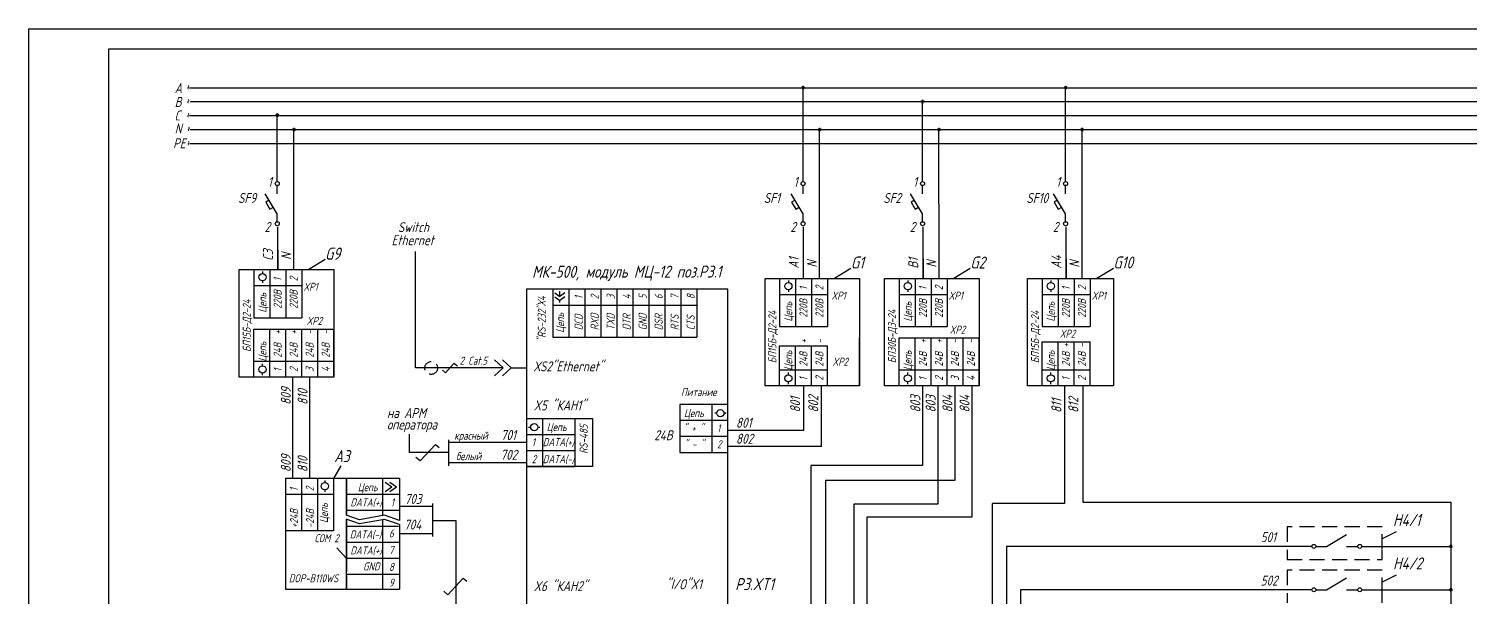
# Model space of a CAD drawing. Header units: millimetres. Extents: x 1283 to 2754, y -38 to 739.
# Drawn here: x 1348.1 to 1708.3, y 245.5 to 387.5 of the extents above; entities that cross this region are included whole.
import ezdxf

# ---------------------------------------------------------------- set-up
doc = ezdxf.new("R2010")
doc.units = ezdxf.units.MM
doc.linetypes.add('HIDDEN', pattern=[0.375, 0.25, -0.125])
doc.layers.add('MAIN', color=7, linetype='Continuous', lineweight=50)
doc.layers.add('АСУТП', color=7, linetype='Continuous')
doc.styles.add('GOST тип А', font='GOST_A.TTF', dxfattribs={"oblique": 15})
doc.styles.add('ROMANC', font='GOST_A.TTF', dxfattribs={"height": 2.5})
doc.styles.get("Standard").update_dxf_attribs({"font": 'GOST_A.TTF', "oblique": 15})
doc.styles.add('АСУТП', font='GOST_A.TTF', dxfattribs={"oblique": 15})

msp = doc.modelspace()

# ---------------------------------------------------------------- linework, layer by layer
at = {"color": 7, "linetype": 'Continuous'}
for p, q in [((1348.09, 387.5), (1942.71, 387.5)), ((1348.09, -33.09), (1348.09, 387.5)), ((1607.16, 349.32), (1607.16, 372.8)), ((1571.41, 349.32), (1571.41, 369.31)), ((1414.3, 327.34), (1414.35, 362.34)), ((1545.69, 325.12), (1545.67, 362.32)), ((1575.54, 325.12), (1575.51, 362.32)), ((1611.29, 325.12), (1611.26, 362.32)), ((1410.22, 338.04), (1410.22, 327.34)), ((1541.61, 338.04), (1541.61, 325.12)), ((1571.45, 338.04), (1571.45, 325.12)), ((1607.2, 338.04), (1607.2, 325.12)), ((1410.3, 332.23), (1410.3, 327.34)), ((1414.3, 327.34), (1414.3, 332.23)), ((1571.54, 330.01), (1571.54, 325.12)), ((1575.54, 325.12), (1575.54, 330.01)), ((1607.29, 330.01), (1607.29, 325.12)), ((1611.29, 325.12), (1611.29, 330.01)), ((1541.69, 298.29), (1541.69, 287.16)), ((1546.19, 283.16), (1546.19, 298.29))]:
    msp.add_line(p, q, dxfattribs=at)
at = {"color": 7}
for p, q in [((1348.09, -33.09), (1348.09, 387.5)), ((1348.09, 387.5), (1905.17, 387.5)), ((1454.26, 303.86), (1452.22, 301.6)), ((1455.21, 303.21), (1454.26, 303.86)), ((1472.65, 302.76), (1468.55, 302.76)), ((1414.1, 275.09), (1414.1, 300.51)), ((1418.31, 275.09), (1418.31, 300.51)), ((1452.22, 301.6), (1451.49, 302.26)), ((1571.41, 298.32), (1571.41, 278.39)), ((1575.23, 298.32), (1575.23, 286.5)), ((1579.48, 298.32), (1579.48, 274.69)), ((1583.76, 298.32), (1583.76, 290.13)), ((1583.76, 290.13), (1583.76, 265.5)), ((1541.69, 287.16), (1522.79, 287.16)), ((1575.23, 286.5), (1575.23, 268.75)), ((1449.7, 283.69), (1445.86, 279.55)), ((1449.7, 283.69), (1450.59, 282.94)), ((1546.19, 283.16), (1522.79, 283.16)), ((1426.03, 278.31), (1424.25, 275.14)), ((1445.86, 279.55), (1444.83, 280.43)), ((1571.41, 278.39), (1543.5, 278.39)), ((1543.5, 278.39), (1543.5, 66.91)), ((1579.48, 274.69), (1547.17, 274.69)), ((1547.17, 274.69), (1547.17, 102.37)), ((1606.92, 268.95), (1588.91, 268.95)), ((1588.91, 170.86), (1588.91, 268.95)), ((1611.46, 269.27), (1703.45, 269.27)), ((1703.45, 269.27), (1703.45, 194.31)), ((1672.34, 258.21), (1677.34, 261.21)), ((1686.39, 260.2), (1689.86, 261.94)), ((1427.44, 255.14), (1425.08, 257.87)), ((1592.41, 258.25), (1668.7, 258.25)), ((1592.41, 258.25), (1592.41, 203.48)), ((1669.7, 258.21), (1672.34, 258.21)), ((1677.34, 258.21), (1680.17, 258.21)), ((1681.17, 258.21), (1703.44, 258.21)), ((1440.71, 251.14), (1427.44, 251.14)), ((1456.65, 250.28), (1452.81, 246.14)), ((1456.65, 250.28), (1457.54, 249.54)), ((1672.34, 247.36), (1677.34, 250.36)), ((1686.39, 249.35), (1689.86, 251.09)), ((1452.81, 246.14), (1451.78, 247.03)), ((1595.95, 199.51), (1595.95, 247.4)), ((1595.95, 247.4), (1668.7, 247.4)), ((1669.7, 247.36), (1672.34, 247.36)), ((1677.34, 247.36), (1680.17, 247.36)), ((1681.17, 247.36), (1703.44, 247.36))]:
    msp.add_line(p, q, dxfattribs=at)
at = {"color": 7, "linetype": 'Continuous', "lineweight": 30}
for p, q in [((1368.09, 382.5), (1937.71, 382.5)), ((1368.09, -28.09), (1368.09, 382.5)), ((1400.68, 300.51), (1400.68, 327.34)), ((1400.68, 327.34), (1424.3, 327.34)), ((1424.3, 327.34), (1424.3, 300.51)), ((1532.07, 298.29), (1532.07, 325.12)), ((1532.07, 325.12), (1555.69, 325.12)), ((1555.69, 325.12), (1555.69, 298.29)), ((1561.91, 298.29), (1561.91, 325.12)), ((1561.91, 325.12), (1585.54, 325.12)), ((1585.54, 325.12), (1585.54, 298.29)), ((1597.66, 298.29), (1597.66, 325.12)), ((1597.66, 325.12), (1619.15, 325.12)), ((1619.15, 325.12), (1619.15, 298.29)), ((1424.3, 300.51), (1400.68, 300.51)), ((1555.69, 298.29), (1532.07, 298.29)), ((1585.54, 298.29), (1561.91, 298.29)), ((1619.15, 298.29), (1597.66, 298.29))]:
    msp.add_line(p, q, dxfattribs=at)
at = {"linetype": 'Continuous'}
msp.add_line((1541.57, 349.32), (1541.57, 372.8), dxfattribs=at)
for p, q in [((1410.18, 349.32), (1410.18, 365.93)), ((1444.68, 302.77), (1444.68, 331.87)), ((1575.23, 268.75), (1554.25, 268.75)), ((1554.25, 268.75), (1554.25, 232.25)), ((1583.76, 265.5), (1557.5, 265.5)), ((1557.5, 265.5), (1557.5, 248.5)), ((1557.5, 248.5), (1557.5, 232.75))]:
    msp.add_line(p, q)
at = {"lineweight": 30}
for p, q in [((1410.18, 341.32), (1407.18, 346.32)), ((1410.18, 346.32), (1410.18, 348.32)), ((1541.57, 341.32), (1538.57, 346.32)), ((1541.57, 346.32), (1541.57, 348.32)), ((1408.17, 344.68), (1407.31, 344.16)), ((1407.31, 344.16), (1408.34, 342.45)), ((1408.34, 342.45), (1409.19, 342.96)), ((1539.56, 344.68), (1538.7, 344.16)), ((1538.7, 344.16), (1539.73, 342.45)), ((1539.73, 342.45), (1540.59, 342.96)), ((1410.18, 339.32), (1410.18, 341.32)), ((1541.57, 339.32), (1541.57, 341.32)), ((1454.79, 264.69), (1454.79, 236.81))]:
    msp.add_line(p, q, dxfattribs=at)
at = {"color": 7, "lineweight": 30}
for p, q in [((1571.41, 341.32), (1568.41, 346.32)), ((1571.41, 346.32), (1571.41, 348.32)), ((1607.16, 341.32), (1604.16, 346.32)), ((1607.16, 346.32), (1607.16, 348.32)), ((1569.4, 344.68), (1568.54, 344.16)), ((1568.54, 344.16), (1569.57, 342.45)), ((1569.57, 342.45), (1570.43, 342.96)), ((1605.15, 344.68), (1604.29, 344.16)), ((1604.29, 344.16), (1605.32, 342.45)), ((1605.32, 342.45), (1606.18, 342.96)), ((1571.41, 339.32), (1571.41, 341.32)), ((1607.16, 339.32), (1607.16, 341.32)), ((1406.49, 326.86), (1406.49, 326.34)), ((1406.49, 324.54), (1406.49, 324.01)), ((1537.89, 324.65), (1537.89, 324.12)), ((1567.73, 324.65), (1567.73, 324.12)), ((1603.48, 324.65), (1603.48, 324.12)), ((1522.79, 322.48), (1472.49, 322.48)), ((1472.49, 322.48), (1472.49, 69.56)), ((1480.77, 320.66), (1480.77, 321.98)), ((1522.79, 69.56), (1522.79, 322.48)), ((1537.89, 322.32), (1537.89, 321.8)), ((1567.73, 322.32), (1567.73, 321.8)), ((1603.48, 322.32), (1603.48, 321.8)), ((1480.77, 319.13), (1480.77, 319.66)), ((1406.49, 303.31), (1406.49, 303.84)), ((1406.49, 300.99), (1406.49, 301.51)), ((1537.89, 301.09), (1537.89, 301.62)), ((1537.89, 298.77), (1537.89, 299.29)), ((1567.73, 301.09), (1567.73, 301.62)), ((1567.73, 298.77), (1567.73, 299.29)), ((1603.48, 301.09), (1603.48, 301.62)), ((1603.48, 298.77), (1603.48, 299.29)), ((1519.99, 291.47), (1519.47, 291.47)), ((1522.32, 291.47), (1521.79, 291.47)), ((1472.97, 287.99), (1473.5, 287.99)), ((1475.3, 287.99), (1475.82, 287.99)), ((1448.95, 268.9), (1448.95, 260.65)), ((1448.95, 264.69), (1454.79, 264.69))]:
    msp.add_line(p, q, dxfattribs=at)
at = {"color": 7, "ltscale": 0.5}
for p, q in [((1422.12, 329.84), (1418.02, 327.34)), ((1412.3, 327.34), (1412.3, 315.34)), ((1543.69, 325.12), (1543.69, 313.12)), ((1553.51, 327.62), (1549.41, 325.12)), ((1573.54, 325.12), (1573.54, 313.12)), ((1583.35, 327.62), (1579.25, 325.12)), ((1609.29, 325.12), (1609.29, 313.12)), ((1619.1, 327.62), (1615, 325.12)), ((1487.01, 322.48), (1487.01, 310.48)), ((1491.01, 322.48), (1491.01, 310.48)), ((1495.01, 322.48), (1495.01, 310.48)), ((1499.01, 322.48), (1499.01, 310.48)), ((1503.01, 322.48), (1503.01, 310.48)), ((1507.01, 322.48), (1507.01, 310.48)), ((1511.01, 322.48), (1511.01, 310.48)), ((1412.3, 300.51), (1412.3, 312.51)), ((1420.3, 300.51), (1420.3, 312.51)), ((1573.54, 298.29), (1573.54, 310.29)), ((1581.54, 298.29), (1581.54, 310.29)), ((1543.69, 298.29), (1543.69, 308.29)), ((1609.29, 298.29), (1609.29, 309.29)), ((1606.92, 298.29), (1606.92, 268.95)), ((1611.46, 298.29), (1611.46, 269.27)), ((1452.96, 284.8), (1452.96, 278.35)), ((1522.79, 285.66), (1510.79, 285.66)), ((1472.49, 284.19), (1452.96, 284.19)), ((1472.49, 282.19), (1484.49, 282.19)), ((1472.4, 279.06), (1452.96, 279.06)), ((1472.49, 278.19), (1484.49, 278.19))]:
    msp.add_line(p, q, dxfattribs=at)
at = {"color": 7, "lineweight": 30, "ltscale": 0.5}
for p, q in [((1404.3, 327.34), (1404.3, 315.34)), ((1408.3, 327.34), (1408.3, 315.34)), ((1416.3, 327.34), (1416.3, 315.34)), ((1535.69, 325.12), (1535.69, 313.12)), ((1539.69, 325.12), (1539.69, 313.12)), ((1547.69, 325.12), (1547.69, 313.12)), ((1565.54, 325.12), (1565.54, 313.12)), ((1569.54, 325.12), (1569.54, 313.12)), ((1577.54, 325.12), (1577.54, 313.12)), ((1601.29, 325.12), (1601.29, 313.12)), ((1605.29, 325.12), (1605.29, 313.12)), ((1613.29, 325.12), (1613.29, 313.12)), ((1404.3, 323.34), (1416.3, 323.34)), ((1479.01, 322.48), (1479.01, 310.48)), ((1479.53, 321.56), (1480.77, 320.66)), ((1479.53, 320.56), (1480.77, 319.66)), ((1482.01, 321.56), (1480.77, 320.66)), ((1482.01, 320.56), (1480.77, 319.66)), ((1483.01, 322.48), (1483.01, 310.48)), ((1515.01, 322.48), (1515.01, 310.48)), ((1535.69, 321.12), (1547.69, 321.12)), ((1565.54, 321.12), (1577.54, 321.12)), ((1601.29, 321.12), (1613.29, 321.12)), ((1479.01, 318.48), (1515.01, 318.48)), ((1404.3, 315.34), (1416.3, 315.34)), ((1404.3, 315.34), (1416.3, 315.34)), ((1404.3, 300.51), (1404.3, 312.51)), ((1404.3, 312.51), (1424.3, 312.51)), ((1408.3, 300.51), (1408.3, 312.51)), ((1424.3, 300.51), (1424.3, 312.51)), ((1479.01, 310.48), (1515.01, 310.48)), ((1535.69, 313.12), (1547.69, 313.12)), ((1555.69, 298.29), (1555.69, 310.29)), ((1565.54, 313.12), (1577.54, 313.12)), ((1565.54, 298.29), (1565.54, 310.29)), ((1565.54, 310.29), (1585.54, 310.29)), ((1569.54, 298.29), (1569.54, 310.29)), ((1585.54, 298.29), (1585.54, 310.29)), ((1601.29, 313.12), (1613.29, 313.12)), ((1535.69, 298.29), (1535.69, 308.29)), ((1535.69, 308.29), (1547.69, 308.29)), ((1539.69, 298.29), (1539.69, 308.29)), ((1547.69, 298.29), (1547.69, 308.29)), ((1601.29, 298.29), (1601.29, 309.29)), ((1601.29, 309.29), (1613.29, 309.29)), ((1605.29, 298.29), (1605.29, 309.29)), ((1613.29, 298.29), (1613.29, 309.29)), ((1404.3, 304.51), (1424.3, 304.51)), ((1535.69, 302.29), (1547.69, 302.29)), ((1565.54, 302.29), (1585.54, 302.29)), ((1601.29, 302.29), (1613.29, 302.29)), ((1522.79, 293.66), (1510.79, 293.66)), ((1510.79, 293.66), (1510.79, 281.66)), ((1518.79, 293.66), (1518.79, 281.66)), ((1472.49, 290.19), (1488.96, 290.19)), ((1476.49, 290.19), (1476.49, 278.19)), ((1484.49, 290.19), (1484.49, 278.19)), ((1488.96, 290.19), (1488.96, 278.19)), ((1522.79, 289.66), (1510.79, 289.66)), ((1472.49, 286.19), (1484.49, 286.19)), ((1452.96, 281.64), (1443.09, 281.64)), ((1510.79, 281.66), (1522.79, 281.66)), ((1488.96, 278.19), (1472.49, 278.19))]:
    msp.add_line(p, q, dxfattribs=at)
at = {"color": 7, "lineweight": -3, "ltscale": 0.5}
for p, q in [((1416.3, 300.51), (1416.3, 312.51)), ((1577.54, 298.29), (1577.54, 310.29)), ((1547.69, 298.29), (1547.69, 308.29)), ((1613.29, 298.29), (1613.29, 309.29))]:
    msp.add_line(p, q, dxfattribs=at)
at = {"color": 7, "lineweight": -3}
for p, q in [((1448.64, 302.77), (1444.68, 302.77)), ((1466.61, 302.77), (1448.64, 302.77)), ((1466.61, 302.77), (1464.44, 304.77)), ((1466.61, 302.77), (1464.44, 300.77)), ((1468.61, 302.77), (1466.44, 304.77)), ((1468.61, 302.77), (1466.44, 300.77))]:
    msp.add_line(p, q, dxfattribs=at)
at = {"color": 7, "linetype": 'HIDDEN', "ltscale": 15}
for p, q in [((1662.51, 263.11), (1662.51, 257.48)), ((1686.27, 263.11), (1662.51, 263.11)), ((1686.27, 257.48), (1686.27, 263.11)), ((1662.51, 257.38), (1662.51, 254.93)), ((1686.27, 254.93), (1686.27, 257.38)), ((1662.51, 254.93), (1686.27, 254.93)), ((1662.51, 252.26), (1662.51, 246.64)), ((1686.27, 252.26), (1662.51, 252.26)), ((1686.27, 246.64), (1686.27, 252.26)), ((1662.51, 246.53), (1662.51, 244.08)), ((1686.27, 244.08), (1686.27, 246.53))]:
    msp.add_line(p, q, dxfattribs=at)
at = {"lineweight": 50, "ltscale": 0.5}
for centre in [(1541.57, 372.81), (1410.18, 365.95), (1410.18, 365.93), (1414.37, 362.35), (1545.69, 362.34)]:
    msp.add_circle(centre, 0.208, dxfattribs=at)
at = {"color": 7, "lineweight": 50, "ltscale": 0.5}
for centre in [(1607.16, 372.81), (1571.41, 369.33), (1575.54, 362.34), (1611.29, 362.34), (1703.44, 258.21), (1703.44, 247.36)]:
    msp.add_circle(centre, 0.208, dxfattribs=at)
for centre in [(1410.18, 348.82), (1541.57, 348.82), (1410.18, 338.82), (1541.57, 338.82)]:
    msp.add_circle(centre, 0.5)
at = {"color": 7}
for centre in [(1571.41, 348.82), (1607.16, 348.82), (1571.41, 338.82), (1607.16, 338.82), (1669.2, 258.21), (1680.67, 258.21), (1669.2, 247.36), (1680.67, 247.36)]:
    msp.add_circle(centre, 0.5, dxfattribs=at)
at = {"color": 7, "linetype": 'Continuous', "lineweight": 30}
for centre in [(1406.49, 325.44), (1537.89, 323.22), (1567.73, 323.22), (1603.48, 323.22), (1406.49, 302.41), (1537.89, 300.19), (1567.73, 300.19), (1603.48, 300.19), (1520.89, 291.47), (1474.4, 287.99)]:
    msp.add_circle(centre, 0.9, dxfattribs=at)
at = {"color": 7, "linetype": 'HIDDEN', "ltscale": 12}
msp.add_circle((1448.64, 302.77), 1.6, dxfattribs=at)
at = {"layer": 'MAIN', "color": 7, "linetype": 'Continuous', "lineweight": 30}
for p, q in [((1388.28, 372.8), (1722.41, 372.8)), ((1388.28, 372.8), (1722.41, 372.8)), ((1388.37, 369.31), (1722.49, 369.31)), ((1388.28, 365.82), (1722.41, 365.82)), ((1388.4, 362.34), (1722.4, 362.34)), ((1388.35, 358.85), (1722.36, 358.85))]:
    msp.add_line(p, q, dxfattribs=at)
at = {"layer": 'MAIN', "color": 7, "linetype": 'Continuous', "lineweight": -3}
for p, q in [((1388.37, 372.8), (1388.37, 372.8)), ((1388.37, 369.31), (1388.37, 369.31)), ((1388.56, 369.74), (1388.56, 369.74)), ((1388.37, 365.82), (1388.37, 365.82)), ((1388.56, 366.25), (1388.56, 366.25)), ((1388.22, 362.87), (1388.22, 362.87))]:
    msp.add_line(p, q, dxfattribs=at)
at = {"layer": 'АСУТП', "color": 7, "lineweight": 30}
for p, q in [((1443.09, 286.23), (1443.09, 281.64)), ((1422.06, 274.66), (1422.06, 274.14)), ((1422.06, 272.34), (1422.06, 271.81)), ((1448.95, 268.9), (1448.95, 264.69))]:
    msp.add_line(p, q, dxfattribs=at)
at = {"layer": 'АСУТП', "color": 7, "linetype": 'Continuous', "lineweight": 30}
for p, q in [((1427.44, 275.14), (1412.25, 275.14)), ((1427.44, 266), (1427.44, 275.14)), ((1427.44, 247.52), (1427.44, 264.99)), ((1412.25, 247.52), (1427.44, 247.52))]:
    msp.add_line(p, q, dxfattribs=at)
at = {"layer": 'АСУТП', "color": 7, "lineweight": 30, "ltscale": 0.5}
for p, q in [((1412.25, 275.14), (1412.25, 247.52)), ((1420.25, 275.14), (1420.25, 262.13)), ((1424.25, 275.14), (1424.25, 262.13)), ((1440.71, 275.14), (1427.44, 275.14)), ((1427.44, 275.14), (1427.44, 266)), ((1436.45, 275.14), (1436.45, 265.87)), ((1440.71, 275.14), (1440.71, 264.66)), ((1424.25, 271.14), (1412.25, 271.14)), ((1440.71, 271.14), (1427.44, 271.14)), ((1427.44, 264.99), (1427.44, 251.96)), ((1436.45, 264.86), (1436.45, 247.52)), ((1440.71, 263.65), (1440.71, 250.62)), ((1424.25, 262.13), (1412.25, 262.13)), ((1427.44, 250.95), (1427.44, 247.52)), ((1440.71, 251.1), (1440.71, 247.52)), ((1427.44, 247.52), (1440.71, 247.52))]:
    msp.add_line(p, q, dxfattribs=at)
at = {"layer": 'АСУТП', "color": 7, "ltscale": 0.5}
for p, q in [((1416.25, 275.14), (1416.25, 262.13)), ((1440.71, 267.14), (1427.44, 267.14)), ((1440.45, 263.14), (1427.44, 263.14)), ((1440.71, 259.14), (1427.44, 259.14)), ((1440.45, 255.14), (1427.44, 255.14)), ((1440.71, 255.14), (1427.44, 255.14)), ((1432.66, 251.14), (1429.76, 251.14)), ((1440.71, 251.14), (1439.26, 251.14))]:
    msp.add_line(p, q, dxfattribs=at)
at = {"layer": 'АСУТП', "color": 7}
for p, q in [((1437.12, 274.25), (1438.79, 273.09)), ((1438.28, 274.25), (1439.95, 273.09)), ((1437.12, 271.92), (1438.79, 273.09)), ((1438.28, 271.92), (1439.95, 273.09)), ((1440.71, 268.23), (1449.01, 268.23)), ((1430.75, 264.83), (1427.39, 266.02)), ((1430.75, 263.81), (1427.39, 265.01)), ((1437, 265.97), (1430.75, 264.83)), ((1437, 264.96), (1430.75, 263.81)), ((1440.71, 264.66), (1437, 265.97)), ((1440.71, 263.65), (1437, 264.96)), ((1440.71, 261.45), (1449.01, 261.45))]:
    msp.add_line(p, q, dxfattribs=at)
at = {"layer": 'АСУТП', "color": 7, "linetype": 'Continuous', "lineweight": 30}
msp.add_circle((1422.06, 273.24), 0.9, dxfattribs=at)

# ---------------------------------------------------------------- texts
at = {"linetype": 'Continuous', "style": 'ROMANC', "oblique": 15}
for s, p in [('А', (1384.54, 371.45)), ('В', (1384.54, 367.96)), ('N', (1384.54, 361.36)), ('С', (1384.54, 364.6)), ('РЕ', (1384.13, 357.66))]:
    msp.add_text(s, height=2.5, dxfattribs=at).set_placement(p)
at = {"color": 7, "linetype": 'Continuous', "oblique": 15}
for s, height, p in [('Switch', 2.5, (1440.31, 336.7)), (' Ethernet', 2.5, (1437.46, 333.44)), ('МК-500, ', 3, (1473.84, 325.31)), ('модуль МЦ-12 поз.Р3.1', 3, (1487.21, 325.34)), ('XP1', 2, (1416.69, 322.06)), ('XP1', 2, (1548.63, 319.84)), ('XP1', 2, (1577.92, 319.84)), ('XP1', 2, (1613.67, 319.84)), ('XP2', 2, (1417.5, 313.55)), ('XP2', 2, (1578.18, 311.34)), ('XP2', 2, (1605.68, 310.34)), (' 2 Cat.5', 2, (1454.71, 303.6)), ('ХS2"Ethernet"', 2.5, (1474.26, 301.92)), ('XP2', 2, (1548.89, 303.34)), ('Питание', 2, (1511.06, 295.75)), ('на АРМ ', 2.5, (1437.6, 290.28)), ('X5 "КАН1"', 2.5, (1474.26, 292.18)), ('Цепь', 2, (1511.79, 290.5)), ('оператора', 2.5, (1437.6, 287.4)), ('Цепь', 2, (1477.49, 287.03)), ('" + "', 2, (1511.66, 286.71)), ('1', 2, (1520.06, 286.71)), ('1', 2, (1473.75, 283.24)), ('DATA(+)', 2, (1476.49, 283.24)), ('24В', 2.5, (1504.38, 284.73)), ('" - "', 2, (1511.83, 282.71)), ('2', 2, (1520.06, 282.71)), ('A3', 3, (1424.4, 279.25)), ('2', 2, (1473.75, 278.99)), ('DATA(-)', 2, (1476.49, 278.99)), ('Н4/1', 3, (1688.96, 263.3)), ('501', 2.5, (1655.91, 259.26)), ('Н4/2', 3, (1688.96, 252.45)), ('X6 "КАН2"', 2.5, (1474.26, 247.02)), ('"I/O"X1', 2.5, (1507.33, 247.5)), ('502', 2.5, (1655.91, 248.41))]:
    msp.add_text(s, height=height, dxfattribs=at).set_placement(p)
at = {"color": 7, "linetype": 'Continuous', "style": 'GOST тип А', "oblique": 15}
for s, p in [('C3', (1409.09, 329.52)), ('А1', (1540.49, 327.58)), ('В1', (1570.33, 327.58)), ('А4', (1606.08, 327.58))]:
    msp.add_text(s, height=2.5, rotation=90, dxfattribs=at).set_placement(p)
at = {"color": 7, "linetype": 'Continuous', "oblique": 15}
for s, p in [('1', (1411.25, 324.43)), ('2', (1415.25, 324.43)), ('Цепь', (1407.46, 316.58)), ('220В', (1411.25, 317.57)), ('220В', (1415.25, 317.57)), ('"RS-232"Х4', (1477.26, 309.35)), ('1', (1486.48, 319.95)), ('2', (1490.48, 319.95)), ('3', (1494.48, 319.95)), ('4', (1498.48, 319.95)), ('5', (1502.48, 319.95)), ('6', (1506.48, 319.95)), ('7', (1510.48, 319.95)), ('8', (1514.48, 319.95)), ('1', (1542.64, 322.21)), ('2', (1546.64, 322.21)), ('1', (1572.49, 322.21)), ('2', (1576.49, 322.21)), ('1', (1608.24, 322.21)), ('2', (1612.24, 322.21)), ('БП15Б-Д2-24', (1403.55, 306.76)), ('БП15Б-Д2-24', (1534.88, 303.96)), ('Цепь', (1538.85, 314.36)), ('220В', (1542.64, 315.35)), ('220В', (1546.64, 315.35)), ('БП30Б-Д3-24', (1564.79, 303.96)), ('Цепь', (1568.69, 314.36)), ('220В', (1572.49, 315.35)), ('220В', (1576.49, 315.35)), ('БП15Б-Д2-24', (1600.54, 303.96)), ('Цепь', (1604.44, 314.36)), ('220В', (1608.24, 315.35)), ('220В', (1612.24, 315.35)), ('Цепь', (1481.85, 311.57)), ('DCD', (1486.48, 312.19)), ('RXD', (1490.48, 312.19)), ('TXD', (1494.48, 312.19)), ('DTR', (1498.48, 312.19)), ('GND', (1502.48, 312.19)), ('DSR', (1506.48, 312.19)), ('RTS', (1510.48, 312.19)), ('CTS', (1514.48, 312.19)), ('24В  +', (1411.25, 305.37)), ('24В  +', (1415.25, 305.37)), ('24В  -', (1419.25, 305.37)), ('24В  -', (1423.25, 305.37)), ('24В  +', (1542.64, 303.15)), ('24В  -', (1546.64, 303.15)), ('24В  +', (1572.49, 303.15)), ('24В  +', (1576.49, 303.15)), ('24В  -', (1580.49, 303.15)), ('24В  -', (1584.49, 303.15)), ('Цепь', (1407.46, 304.38)), ('Цепь', (1538.85, 302.16)), ('Цепь', (1568.69, 302.16)), ('Цепь', (1604.44, 302.16)), ('24В +', (1608.24, 303.15)), ('24В -', (1612.24, 303.15)), ('1', (1411.25, 301.82)), ('2', (1415.25, 301.82)), ('3', (1419.25, 301.82)), ('4', (1423.25, 301.82)), ('1', (1542.64, 299.6)), ('2', (1546.64, 299.6)), ('1', (1572.49, 299.6)), ('2', (1576.49, 299.6)), ('3', (1580.49, 299.6)), ('4', (1584.49, 299.6)), ('1', (1608.24, 299.6)), ('2', (1612.24, 299.6)), ('RS-485', (1487.74, 281.33))]:
    msp.add_text(s, height=2, rotation=90, dxfattribs=at).set_placement(p)
at = {"layer": 'MAIN', "color": 7, "linetype": 'Continuous', "lineweight": -3, "oblique": 15}
for s, p in [('~', (1389.25, 371.85)), ('~', (1389.25, 368.36)), ('~', (1389.25, 364.88)), ('~', (1389.37, 361.44)), ('~', (1389.32, 357.88)), ('801', (1540.83, 291.63)), ('802', (1545.36, 291.63)), ('803', (1570.86, 291.63)), ('803', (1574.68, 291.63)), ('804', (1578.88, 291.63)), ('804', (1583.16, 291.63)), ('811', (1606.11, 291.55)), ('812', (1610.36, 291.55))]:
    msp.add_text(s, height=2.5, rotation=90, dxfattribs=at).set_placement(p)
at = {"layer": 'MAIN', "color": 7, "linetype": 'Continuous', "lineweight": -3, "style": 'GOST тип А', "oblique": 15}
for s, p in [('1', (1407.81, 348.03)), ('1', (1539.2, 348.03)), ('1', (1569.05, 348.03)), ('1', (1604.8, 348.03)), ('SF9', (1400.36, 343.98)), ('SF1', (1531.75, 343.98)), ('SF2', (1561.6, 343.98)), ('SF10', (1597.35, 343.98)), ('2', (1406.99, 336.74)), ('2', (1538.38, 336.74)), ('2', (1568.22, 336.74)), ('2', (1603.97, 336.74))]:
    msp.add_text(s, height=2.5, dxfattribs=at).set_placement(p)
at = {"layer": 'MAIN', "color": 7, "linetype": 'Continuous', "lineweight": 50, "style": 'GOST тип А', "oblique": 15}
for p in [(1413.63, 329.78), (1545.02, 327.84), (1574.86, 327.84), (1610.61, 327.84)]:
    msp.add_text('N', height=2.5, rotation=90, dxfattribs=at).set_placement(p)
at = {"layer": 'MAIN', "color": 7, "linetype": 'Continuous', "lineweight": -3, "oblique": 15}
for s, height, p in [('G9', 3, (1422.12, 329.84)), ('G1', 3, (1553.51, 327.62)), ('G2', 3, (1583.35, 327.62)), ('G10', 3, (1619.1, 327.62)), ('801', 2.5, (1524.78, 287.84)), ('красный ', 2, (1454.39, 284.86)), ('802', 2.5, (1524.78, 283.84)), ('белый', 2, (1454.84, 279.74))]:
    msp.add_text(s, height=height, dxfattribs=at).set_placement(p)
at = {"layer": 'АСУТП', "color": 7, "linetype": 'Continuous', "lineweight": -3, "style": 'АСУТП', "oblique": 15}
for s, p in [('809', (1413.56, 293.55)), ('810', (1417.74, 293.55)), ('809', (1413.56, 276.74)), ('810', (1417.74, 276.74))]:
    msp.add_text(s, height=2.5, rotation=90, dxfattribs=at).set_placement(p)
at = {"layer": 'АСУТП', "color": 7, "linetype": 'Continuous', "style": 'АСУТП', "oblique": 15}
for s, height, p in [('701', 2.5, (1466.02, 284.77)), ('702', 2.5, (1465.93, 279.84)), ('Цепь', 2, (1430.28, 271.98)), ('1', 2, (1438.52, 268.19)), ('703', 2.5, (1441.99, 268.81)), ('704', 2.5, (1441.84, 262.4)), ('СОМ 2', 2, (1419.49, 259.25)), ('DATA(-)', 2, (1428.29, 260.19)), ('6', 2, (1438.09, 260.44)), ('7', 2, (1438.09, 256.29)), ('GND', 2, (1431.6, 252.19)), ('8', 2, (1438.09, 252.07)), ('DOP-B110WS', 2, (1413.05, 249.23)), ('9', 2, (1438.09, 248.15)), ('Р3.XT1', 3, (1524.6, 247.27))]:
    msp.add_text(s, height=height, dxfattribs=at).set_placement(p)
for s, p in [('1', (1415.3, 271.97)), ('2', (1419.3, 271.97)), ('+24В', (1415.37, 262.76)), ('Цепь', (1422.81, 264.04))]:
    msp.add_text(s, height=2, rotation=90, dxfattribs=at).set_placement(p)
at = {"layer": 'АСУТП', "color": 7, "linetype": 'Continuous', "lineweight": 30, "style": 'АСУТП', "oblique": 15}
for p in [(1428.43, 268.19), (1428.43, 256.19)]:
    msp.add_text('DATA(+)', height=2, dxfattribs=at).set_placement(p)
msp.add_text('-24В', height=2, rotation=90, dxfattribs=at).set_placement((1419.37, 262.76))

doc.saveas('drawing.dxf')
